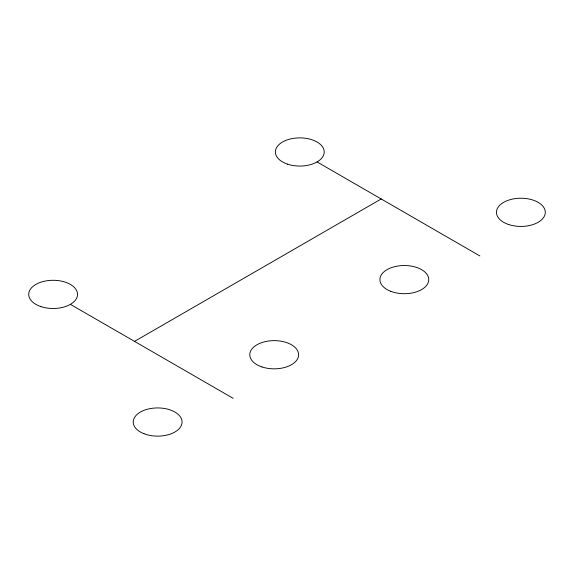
<?xml version="1.0" encoding="UTF-8"?>
<svg xmlns="http://www.w3.org/2000/svg" width="574" height="574" viewBox="0 0 574 574"><rect width="100%" height="100%" fill="white"/><g stroke="black" fill="none" stroke-linecap="round" stroke-linejoin="round"><path stroke-width="0.86" d="M134.524 341.387L381.201 198.97M317.063 161.94L479.871 255.932M70.387 304.356L233.195 398.356M261.995 366.951A24.417 14.099 0 0 0 298.623 354.739A24.417 14.099 0 0 0 261.995 342.527A24.417 14.099 0 0 0 261.995 366.951M143.966 433.707A24.417 14.099 0 0 0 182.008 423.038A24.417 14.099 0 0 0 146.98 409.348A24.417 14.099 0 0 0 143.966 433.707M40.912 306.595A24.417 14.099 0 0 0 77.54 294.39A24.417 14.099 0 0 0 40.912 282.178A24.417 14.099 0 0 0 40.912 306.595M287.588 164.178A24.417 14.099 0 0 0 324.217 151.974A24.417 14.099 0 0 0 287.588 139.762A24.417 14.099 0 0 0 287.588 164.178M390.643 291.291A24.417 14.099 0 0 0 428.685 280.614A24.417 14.099 0 0 0 393.656 266.932A24.417 14.099 0 0 0 390.643 291.291M508.672 224.534A24.417 14.099 0 0 0 545.3 212.323A24.417 14.099 0 0 0 508.672 200.111A24.417 14.099 0 0 0 508.672 224.534"/></g></svg>
